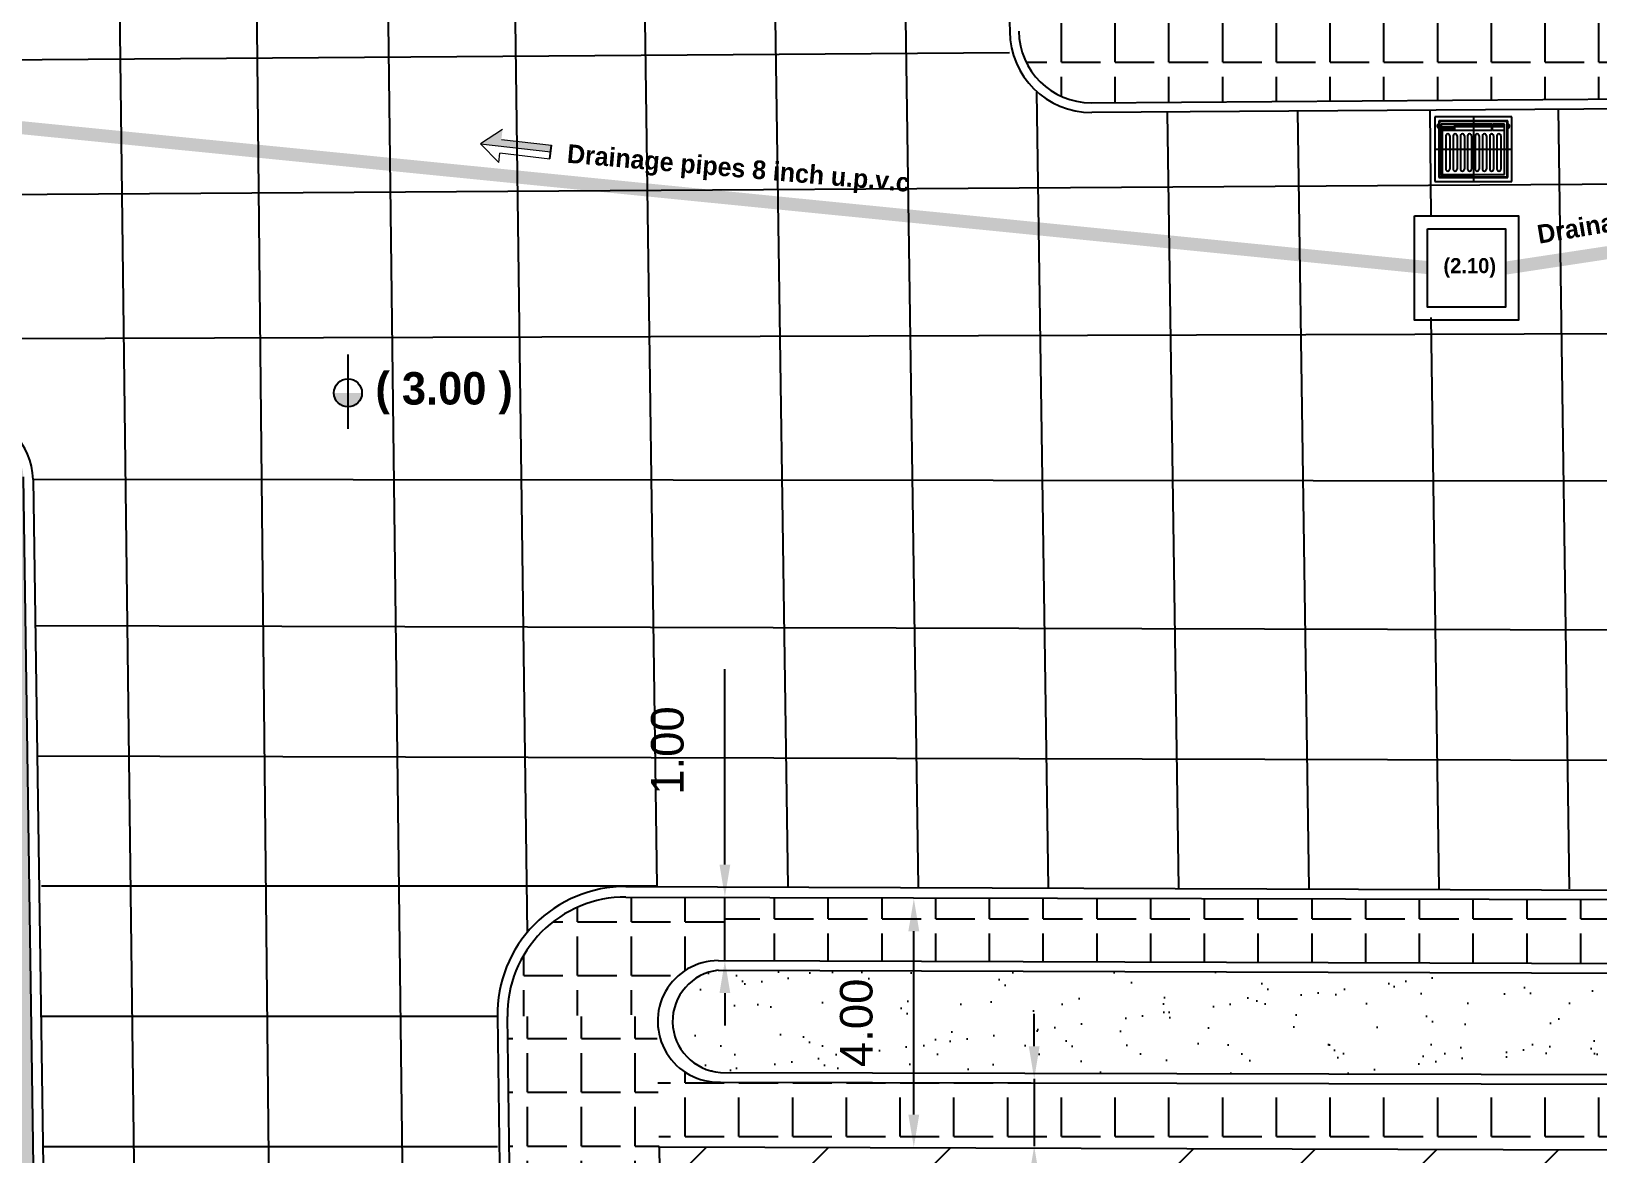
# Model space of a CAD drawing. Header units: inches. Extents: x 17 to 217, y 4 to 204.
# Drawn here: x 97.42 to 121.46, y 152.78 to 170.02 of the extents above; entities that cross this region are included whole.
import ezdxf

# ---------------------------------------------------------------- set-up
doc = ezdxf.new("R2010")
doc.units = ezdxf.units.IN
doc.header["$MEASUREMENT"] = 0
doc.layers.add('TEXT', color=6, linetype='Continuous')
doc.styles.add('Annotative', font='arial.ttf')
doc.styles.add('ROMANTIC', font='romab___.ttf')
doc.styles.get("Standard").update_dxf_attribs({"font": 'arial.ttf'})
doc.dimstyles.new('basem', dxfattribs={"dimtxt": 1.5, "dimasz": 0.5, "dimexe": 1.25, "dimexo": 0.625, "dimtad": 1, "dimzin": 1, "dimdsep": 46, "dimlunit": 6, "dimtxsty": 'Standard', "dimcen": 0.3, "dimse1": 1, "dimse2": 1, "dimadec": 0, "dimazin": 0, "dimtfac": 1, "dimtmove": 0, "dimatfit": 3, "dimfxl": 1, "dimtolj": 1, "dimtzin": 0, "dimarcsym": 0})
pattern_1 = [(45, (789.454197440889, 129.9865321180204), (-1.873832970144351, 1.873832970144351), []), (45, (791.328030407889, 129.9865321180204), (-1.873832970144351, 1.873832970144351), [1.325, -0.6625])]
pattern_2 = [(0, (-17.94239791815204, -42.48055593086104), (0, 0.8250000000000001), [0.6000000000000001, -0.225]), (90, (-17.94239791815204, -42.48055593086104), (-0.8250000000000001, 5.051668046482833e-17), [0.6000000000000001, -0.225])]

# ---------------------------------------------------------------- blocks, each defined once
blk = doc.blocks.new('uyt')
at = {"color": 5}
for p, q in [((2584.794430599639, -811.6409290947161), (2584.233767861001, -811.7147365706212)), ((2584.856785191352, -812.1145924428783), (2584.794430599639, -811.6409290947161)), ((2584.233767861001, -811.7147365706212), (2584.296122452714, -812.1883999187835)), ((2584.769248430877, -811.673746519606), (2584.26658528589, -811.7399187393829)), ((2584.26658528589, -811.7399187393829), (2584.321304621476, -812.1555824938936)), ((2584.765051402751, -811.6792160904214), (2584.272054856705, -811.7441157675108)), ((2584.272054856705, -811.7441157675108), (2584.325501649602, -812.1501129230782)), ((2584.656430600294, -811.713183529218), (2584.286683190759, -811.761858287035)), ((2584.286683190759, -811.7618582870351), (2584.335994219919, -812.13643899604)), ((2584.385894265555, -811.7684660580376), (2584.289228276135, -811.7811914849177)), ((2584.383349180179, -811.7491328601548), (2584.389711893619, -811.7974658548653)), ((2584.657066871638, -811.7180168286878), (2584.383985451523, -811.7539661596247)), ((2584.657703142982, -811.7228501281595), (2584.384621722867, -811.7587994590963)), ((2584.65897568567, -811.7325167271007), (2584.385894265555, -811.7684660580376)), ((2584.662793313734, -811.7615165239284), (2584.389711893619, -811.7974658548653)), ((2584.51409923032, -811.6778328326686), (2584.576453822033, -812.1514961808309)), ((2584.662793313734, -811.7615165239284), (2584.656430600294, -811.713183529218)), ((2584.748263290241, -811.7010943736822), (2584.661263899764, -811.7125472578742)), ((2584.667626613204, -811.7608802525847), (2584.661263899764, -811.7125472578742)), ((2584.748899561585, -811.7059276731519), (2584.661900171107, -811.7173805573441)), ((2584.749535832929, -811.7107609726235), (2584.662536442452, -811.7222138568156)), ((2584.750808375617, -811.7204275715649), (2584.663808985139, -811.7318804557568)), ((2584.754626003681, -811.7494273683926), (2584.667626613204, -811.7608802525847)), ((2584.796619912386, -812.0684251334824), (2584.748263290241, -811.7010943736822)), ((2584.796619912386, -812.0684251334824), (2584.754626003681, -811.7494273683926)), ((2584.818498195648, -812.0852132459887), (2584.765051402751, -811.6792160904214)), ((2584.823967766462, -812.0894102741164), (2584.769248430877, -811.673746519606)), ((2584.264945156857, -811.9515682447014), (2584.825607895496, -811.8777607687963)), ((2584.386530536899, -811.773299357511), (2584.289864547479, -811.7860247843912)), ((2584.387166808243, -811.7781326569808), (2584.290500818823, -811.7908580838609)), ((2584.387803079587, -811.7829659564524), (2584.291137090167, -811.7956913833326)), ((2584.388439350932, -811.7877992559239), (2584.291773361511, -811.8005246828042)), ((2584.389075622275, -811.7926325553937), (2584.292409632855, -811.8053579822739)), ((2584.389711893619, -811.7974658548653), (2584.300295853403, -811.8092368747299)), ((2584.300295853403, -811.8092368747299), (2584.342289762109, -812.1282346398197)), ((2584.300295853403, -811.8092368747299), (2584.342289762109, -812.1282346398197)), ((2584.331395109819, -811.844479349428), (2584.363208677019, -812.0861443229816)), ((2584.360394906645, -811.840661721364), (2584.392208473846, -812.0823266949175)), ((2584.384561404001, -811.8374803646437), (2584.416374971202, -812.0791453381973)), ((2584.413561200827, -811.8336627365796), (2584.445374768027, -812.0753277101334)), ((2584.437727698183, -811.8304813798595), (2584.469541265383, -812.0721463534131)), ((2584.466727495009, -811.8266637517955), (2584.498541062209, -812.068328725349)), ((2584.490893992365, -811.8234823950753), (2584.522707559565, -812.0651473686289)), ((2584.519893789191, -811.8196647670113), (2584.551707356391, -812.0613297405649)), ((2584.545208409402, -811.816332267645), (2584.577021976602, -812.0579972411984)), ((2584.574208206228, -811.8125146395809), (2584.606021773428, -812.0541796131345)), ((2584.598374703584, -811.8093332828606), (2584.630188270784, -812.0509982564143)), ((2584.62737450041, -811.8055156547966), (2584.65918806761, -812.0471806283502)), ((2584.651540997766, -811.8023342980765), (2584.683354564967, -812.04399927163)), ((2584.680540794592, -811.7985166700124), (2584.712354361792, -812.040181643566)), ((2584.704707291944, -811.7953353132928), (2584.736520859145, -812.0370002868464)), ((2584.733707088773, -811.7915176852283), (2584.765520655974, -812.0331826587818)), ((2584.296122452714, -812.1883999187835), (2584.856785191352, -812.1145924428783)), ((2584.321304621476, -812.1555824938936), (2584.823967766462, -812.0894102741164)), ((2584.325501649602, -812.1501129230782), (2584.818498195648, -812.0852132459887)), ((2584.335994219919, -812.13643899604), (2584.570409244265, -812.1055798358555)), ((2584.342289762109, -812.1282346398197), (2584.796619912386, -812.0684251334824)), ((2584.342289762109, -812.1282346398197), (2584.796619912386, -812.0684251334824))]:
    blk.add_line(p, q, dxfattribs=at)
for centre, radius, start, end in [((2584.273954404792, -811.7784833145212), 0.0151516549173673, 106.1263886039425, 268.8725719306622), ((2584.772110944721, -811.7129043589673), 0.0151516549173673, 286.1263886039426, 88.87257193066215), ((2584.345895008232, -811.8425705353959), 0.014625, 7.499480267302394, 187.4994802673024), ((2584.399061302414, -811.8355715506117), 0.014625, 7.499480267302394, 187.4994802673024), ((2584.452227596596, -811.8285725658276), 0.014625, 7.499480267302394, 187.4994802673024), ((2584.505393890778, -811.8215735810433), 0.014625, 7.499480267302394, 187.4994802673024), ((2584.559708307815, -811.8144234536129), 0.014625, 7.499480267302394, 187.4994802673024), ((2584.612874601997, -811.8074244688286), 0.014625, 7.499480267302394, 187.4994802673024), ((2584.666040896179, -811.8004254840445), 0.014625, 7.499480267302394, 187.4994802673024), ((2584.719207190361, -811.7934264992602), 0.014625, 7.499480267302394, 187.4994802673024), ((2584.377708575432, -812.0842355089495), 0.014625, 187.4994802673024, 7.499480267302394), ((2584.430874869614, -812.0772365241654), 0.014625, 187.4994802673024, 7.499480267302394), ((2584.484041163797, -812.0702375393811), 0.014625, 187.4994802673024, 7.499480267302394), ((2584.537207457978, -812.063238554597), 0.014625, 187.4994802673024, 7.499480267302394), ((2584.591521875015, -812.0560884271664), 0.014625, 187.4994802673024, 7.499480267302394), ((2584.644688169197, -812.0490894423823), 0.014625, 187.4994802673024, 7.499480267302394), ((2584.697854463379, -812.0420904575981), 0.014625, 187.4994802673024, 7.499480267302394), ((2584.751020757561, -812.0350914728139), 0.014625, 187.4994802673024, 7.499480267302394)]:
    blk.add_arc(centre, radius, start, end, dxfattribs=at)
blk = doc.blocks.new('*D67')
at = {"color": 0, "lineweight": -2, "transparency": 16777216}
blk.add_line((110.9674406465937, 153.3829918887531), (110.9674406465937, 156.1990904502393), dxfattribs=at)
at = {"color": 0, "transparency": 16777216}
for points in [[(110.8841073132604, 156.1990904502393), (111.050773979927, 156.1990904502393), (110.9674406465937, 156.6990904502393)], [(110.8841073132604, 153.3829918887531), (111.050773979927, 153.3829918887531), (110.9674406465937, 152.8829918887531)]]:
    blk.add_solid(points, dxfattribs=at)
at = {"layer": 'Defpoints', "color": 0, "transparency": 16777216}
for p in [(110.9674406465936, 156.6990904502393), (110.9674406465937, 156.6990904502393), (110.9674406465937, 152.8829918887531)]:
    blk.add_point(p, dxfattribs=at)
at = {"color": 0, "transparency": 16777216, "insert": (110.0871567055978, 154.7910411694961), "char_height": 1.5, "attachment_point": 5, "rotation": 90, "style": 'Annotative'}
blk.add_mtext('\\A1;{\\H0.33333x;4.00}', dxfattribs=at)
blk = doc.blocks.new('*D105')
at = {"color": 0, "lineweight": -2, "transparency": 16777216}
for p, q in [((108.0678063940143, 157.2226909964863), (108.0678063940143, 160.2226784964863)), ((108.0678063940143, 155.7484201537432), (108.0678063940143, 156.7226909964863)), ((108.0678063940143, 155.2484201537432), (108.0678063940143, 154.7484201537432))]:
    blk.add_line(p, q, dxfattribs=at)
at = {"color": 0, "transparency": 16777216}
for points in [[(107.9844730606809, 157.2226909964863), (108.1511397273476, 157.2226909964863), (108.0678063940143, 156.7226909964863)], [(107.9844730606809, 155.2484201537432), (108.1511397273476, 155.2484201537432), (108.0678063940143, 155.7484201537432)]]:
    blk.add_solid(points, dxfattribs=at)
at = {"layer": 'Defpoints', "color": 0, "transparency": 16777216}
for p in [(106.5492592468081, 156.7226909964863, 0.03403340714230907), (108.0678063940143, 156.7226909964863), (107.9795948527998, 155.7484201537432, -0.03738217212630835)]:
    blk.add_point(p, dxfattribs=at)
at = {"color": 0, "transparency": 16777216, "insert": (107.1875224530184, 158.9726847464863), "char_height": 1.5, "attachment_point": 5, "rotation": 90, "style": 'Annotative'}
blk.add_mtext('\\A1;{\\H0.33333x;1.00}', dxfattribs=at)
blk = doc.blocks.new('*D77')
at = {"color": 0, "lineweight": -2, "transparency": 16777216}
for p, q in [((112.8150851569891, 154.4311994266292), (112.8150851569891, 154.9311994266292)), ((112.8150851569891, 153.9311994266292), (112.8150851569891, 152.8972281831932)), ((112.8150851569891, 152.3972281831932), (112.8150851569891, 149.3972406831932))]:
    blk.add_line(p, q, dxfattribs=at)
at = {"color": 0, "transparency": 16777216}
for points in [[(112.7317518236558, 154.4311994266292), (112.8984184903224, 154.4311994266292), (112.8150851569891, 153.9311994266292)], [(112.7317518236558, 152.3972281831932), (112.8984184903224, 152.3972281831932), (112.8150851569891, 152.8972281831932)]]:
    blk.add_solid(points, dxfattribs=at)
at = {"layer": 'Defpoints', "color": 0, "transparency": 16777216}
for p in [(112.8150851569891, 153.9311994266292), (112.8150851569892, 152.8972281831932), (112.8150851569891, 152.8972281831932)]:
    blk.add_point(p, dxfattribs=at)
at = {"color": 0, "transparency": 16777216, "insert": (111.9348012159932, 150.6472344331932), "char_height": 1.5, "attachment_point": 5, "rotation": 90, "style": 'Annotative'}
blk.add_mtext('\\A1;{\\H0.33333x;1.00}', dxfattribs=at)

msp = doc.modelspace()

# ---------------------------------------------------------------- hatches: boundary and pattern name
at = {"linetype": 'ByBlock', "ltscale": 50}
h = msp.add_hatch(dxfattribs=at)
h.set_pattern_fill('ANSI33', color=256, scale=10.6)
h.set_pattern_definition(pattern_1)
h.paths.add_polyline_path([(65.63375687551508, 181.8994455333015), (65.75368349973661, 171.9001646789199), (89.05200789044494, 172.1795937133544), (88.93208126622477, 182.1788745677365)])
h.paths.add_polyline_path([(77.06854604691381, 176.8952323800906), (76.04272277931506, 177.9210556477003, 0.4142135623754328), (75.35884060090649, 177.9210556477012), (74.33301733330046, 176.8952323800897, 0.4142135623721862), (74.33301733330126, 176.2113502016958), (75.35884060090729, 175.1855269340888, 0.4142135623741342), (76.04272277931426, 175.1855269340898), (77.06854604691483, 176.2113502016967, 0.4142135623721861)], flags=16)
h.paths.add_polyline_path([(116.5863435197037, 170.2858796034104), (131.98595870538, 170.3945041009408), (131.901322642478, 182.3932980641773), (116.5010021029323, 182.3846710789973)])
h.paths.add_polyline_path([(123.0515029487349, 176.3088498329723), (124.0773262163409, 175.2830265653654, 0.4142135623741342), (124.7612083947478, 175.2830265653664), (125.7870316623484, 176.3088498329734, 0.4142135623706291), (125.7870316623492, 176.9927320113654), (124.7612083947486, 178.0185552789769, 0.4142135623754304), (124.0773262163401, 178.0185552789778), (123.051502948734, 176.9927320113663, 0.4142135623723156)], flags=16)
h.paths.add_polyline_path([(77.34578170450442, 85.46568895829358), (77.35175989461305, 78.03569136332561), (82.45175824378413, 78.03979483163647), (82.44578005367595, 85.4697924266058)])
h.paths.add_polyline_path([(81.59018692246417, 81.6333906839958), (79.88048147646697, 79.92368523798797), (78.17077603046067, 81.63339068399574), (79.88048147646697, 83.34309613001113)], flags=16)
h.paths.add_polyline_path([(74.616048186103, 175.7008191376862), (77.02017032327711, 175.7008191376862), (77.02017032327711, 177.5607800490065), (74.616048186103, 177.5607800490065)], flags=24)
h.paths.add_polyline_path([(123.2549993967709, 175.7643212255763), (125.6751787504457, 175.7643212255763), (125.6751787504457, 177.6724537863984), (123.2549993967709, 177.6724537863984)], flags=24)
h.paths.add_polyline_path([(78.82263691581687, 80.85555376582971), (81.10236701800437, 80.85555376582971), (81.10236701800437, 82.63242704310835), (78.82263691581687, 82.63242704310835)], flags=24)
h = msp.add_hatch()
h.set_pattern_fill('ANGLE', color=256, scale=3)
h.set_pattern_definition(pattern_2)
edge = h.paths.add_edge_path(flags=17)
edge.add_arc((113.7162348470591, 170.1250710811295), 1.138081806816282, 92.29233101327966, 176.4080259194277)
edge.add_line((112.5803887857322, 170.1963727218846), (113.6707137929826, 171.2622421468192))
h.paths.add_polyline_path([(113.6707137929826, 171.2622421468193), (112.5803887857322, 170.1963727218846), (112.5803887857322, 170.0174792462922), (113.6882518537361, 168.9214721928237)])
h = msp.add_hatch()
h.set_pattern_fill('ANGLE', color=256, scale=3)
h.set_pattern_definition(pattern_2)
h.paths.add_polyline_path([(116.5794009578823, 171.270121615789), (113.6707137929827, 171.2622421468193), (113.6882518537365, 168.9214721928237), (116.5863435197037, 170.2858796034104)])
h.paths.add_polyline_path([(131.8401082832798, 169.7449967442077), (131.8350057563177, 170.3927183550232), (116.5863435197037, 170.2858796034104), (113.6882518537365, 168.9214721928237), (131.1306606268097, 169.0473280962198)])
h = msp.add_hatch()
h.set_pattern_fill('ANGLE', color=256, scale=3)
h.set_pattern_definition(pattern_2)
h.paths.add_polyline_path([(112.5803887857322, 170.0174792462922, 0.4131455704077437), (113.6882518537361, 168.9214721928237)])
h = msp.add_hatch()
h.set_pattern_fill('ANGLE', color=256, scale=3)
h.set_pattern_definition([(0, (789.454197440889, 129.9865321180204), (0, 0.8250000000000001), [0.6000000000000001, -0.225]), (90, (789.454197440889, 129.9865321180204), (-0.8250000000000001, 5.051668046482833e-17), [0.6000000000000001, -0.225])])
h.paths.add_polyline_path([(131.2043898398204, 156.6660152983508), (108.0678063940139, 156.7226909964863), (108.0678063940139, 155.7484201537432), (131.2029534796034, 155.6749835295747)])
h.paths.add_polyline_path([(142.8895945038253, 156.6660152983508), (133.5692918651302, 156.6660152983508), (133.5692918651302, 156.6649027222531), (131.2043898398204, 156.6660152983508), (131.2043898398204, 154.9328939223141, -0.09908556048797268), (131.2043898398204, 154.5701286826155), (131.2043898398204, 152.8080477155789), (143.8494589462267, 152.7824577686012)])
h.paths.add_polyline_path([(133.4843352744552, 169.0473280962197), (131.1306606268107, 169.0473280962197), (131.2043898398204, 156.6660152983508), (133.5692842316764, 156.6660152983508)])
h.paths.add_polyline_path([(131.6632780789413, 167.7964086585346), (131.6569523213774, 168.5994088012719), (132.4584654105573, 168.5939669346503), (132.4637025080115, 167.7939851416735)], flags=16)
h.paths.add_polyline_path([(132.3127242486028, 167.9444350526081), (131.8127366673911, 167.9459312302299), (131.8091285010416, 168.4459160152677), (132.3091147071422, 168.4424876513793)], flags=0)
h.paths.add_polyline_path([(139.9173012209081, 169.1097509660771), (138.9699303839256, 169.1029798122971), (142.0430320262005, 156.6660152983508), (142.8895945038253, 156.6660152983508)])
h.paths.add_polyline_path([(131.6871742401268, 168.1062033501053), (132.4173286929022, 168.1062033501053), (132.4173286929022, 168.3536329945799), (131.6871742401268, 168.3536329945799)], flags=8)
at = {"lineweight": 0}
msp.add_hatch(color=256, dxfattribs=at).paths.add_polyline_path([(104.31459330942, 168.2912992835085), (104.6550438223491, 168.5118903818505), (104.6377062587435, 168.3569991875189), (105.4065271822411, 168.2709421220064), (105.3947943114475, 168.1661224130152)])
h = msp.add_hatch(color=256)
h.paths.add_polyline_path([(102.4978209818971, 164.4650963687374), (102.2827108658645, 164.4650963687374), (102.2827108658645, 164.2499862527058, 0.4142135623730102)])
h.paths.add_polyline_path([(102.2827108658645, 164.4650963687374), (102.067600749832, 164.4650963687374, 0.4142135623731336), (102.2827108658645, 164.2499862527058)])
h = msp.add_hatch()
h.set_pattern_fill('ANGLE', color=256, scale=3)
h.set_pattern_definition(pattern_2)
edge = h.paths.add_edge_path()
edge.add_line((97.98889219662811, 115.6969516578433), (96.98123916320736, 115.5757582255904))
edge.add_line((96.98123916320736, 115.5757582255904), (69.76629030616658, 115.1563591075911))
edge.add_line((69.76629030616658, 115.1563591075911), (70.77747334035217, 114.4548578006089))
edge.add_line((70.77747334035217, 114.4548578006089), (71.0238112064149, 114.4561073055953))
edge.add_line((71.0238112064149, 114.4561073055953), (71.02810436382157, 114.17555066059))
edge.add_line((71.02810436382157, 114.17555066059), (75.19359295708551, 114.2364683132165))
edge.add_line((75.19359295708551, 114.2364683132165), (75.18929966458035, 114.5170337868687))
edge.add_line((75.18929966458035, 114.5170337868686), (75.58893666556133, 114.5231491456786))
edge.add_line((75.58893666556133, 114.5231491456786), (75.59318675987441, 114.245406661884))
edge.add_line((75.59318675987441, 114.245406661884), (79.38887161030999, 114.3034893087184))
edge.add_line((79.38887161030999, 114.3034893087183), (79.38462151599691, 114.5812317925129))
edge.add_line((79.38462151599691, 114.581231792513), (79.78425851697779, 114.5873471513229))
edge.add_line((79.78425851697779, 114.5873471513229), (79.78850861129087, 114.3096046675283))
edge.add_line((79.78850861129087, 114.3096046675283), (83.76804271496889, 114.3705006278141))
edge.add_line((83.76804271496889, 114.3705006278141), (83.7637926206558, 114.6482431116087))
edge.add_line((83.7637926206558, 114.6482431116086), (84.16374579686595, 114.6543633086217))
edge.add_line((84.16374579686595, 114.6543633086217), (84.16799589117903, 114.3766208248271))
edge.add_line((84.16799589117903, 114.3766208248271), (88.14752999485694, 114.4375167851128))
edge.add_line((88.14752999485694, 114.4375167851128), (88.14327990054386, 114.7152592689075))
edge.add_line((88.14327990054386, 114.7152592689074), (88.54312524082758, 114.7213778157845))
edge.add_line((88.54312524082758, 114.7213778157845), (88.54737533514066, 114.4436353319899))
edge.add_line((88.54737533514066, 114.4436353319899), (92.5270172747451, 114.5045329424116))
edge.add_line((92.5270172747451, 114.5045329424116), (92.52276718043203, 114.7822754262062))
edge.add_line((92.52276718043203, 114.7822754262062), (92.92409736965425, 114.7884166946631))
edge.add_line((92.92409736965425, 114.7884166946632), (92.93491484887141, 114.081497430091))
edge.add_line((92.93491484887141, 114.0814974300911), (92.78493240775623, 114.0792023562106))
edge.add_line((92.78493240775623, 114.0792023562106), (92.82913263314282, 111.1907298944768))
edge.add_line((92.82913263314282, 111.1907298944768), (92.979115074258, 111.1930249683572))
edge.add_arc((93.13910389899348, 116.0532512498261), 4.86285882286554, 268.1146195545375, 355.7981974228676)
h.paths.add_polyline_path([(97.304258615719, 163.1775533876172), (96.31211669471276, 162.9254240652282), (96.98123916320736, 115.5757582255904), (97.98889219662811, 115.6969516578433)])
edge = h.paths.add_edge_path()
edge.add_line((96.4347650732945, 163.9777502729606), (96.43476507329439, 162.9565922397899))
edge.add_line((96.43476507329439, 162.9565922397899), (97.30333581656674, 163.1773188801137))
edge.add_arc((96.44966966640271, 163.1224526322565), 0.8554274961034427, 3.677417219746706, 90.9983470234142)
h.paths.add_polyline_path([(96.4347650732945, 163.9777502729606), (38.37245847443177, 163.3598005459642), (38.39194131750702, 162.2947267245233), (96.30663817506371, 162.9240318294829), (96.43476507329439, 162.9565922397899)])
h = msp.add_hatch()
h.set_pattern_fill('ANGLE', color=256, scale=3)
h.set_pattern_definition(pattern_2)
h.paths.add_polyline_path([(106.5492592468067, 156.7226909964863, 0.4192695745085162), (104.7289046268231, 154.8887017550891), (106.5492592468073, 154.911069101885)])
h = msp.add_hatch()
h.set_pattern_fill('ANGLE', color=256, scale=3)
h.set_pattern_definition(pattern_2)
h.paths.add_polyline_path([(108.0678063940139, 156.7226909964863), (106.5492592468067, 156.7225643963462), (106.549259246807, 155.7529819747385), (108.0678063940139, 155.7484201537432)])
edge = h.paths.add_edge_path()
edge.add_line((107.0433351368299, 155.7513261434751), (106.549259246807, 155.7528596703787))
edge.add_line((106.549259246807, 155.7528596703787), (106.5492592468073, 154.9171399886531))
edge.add_line((106.5492592468073, 154.9171399886531), (107.0420288906594, 154.9171399886531))
edge.add_arc((107.9700264840984, 154.8148512092357), 0.9336179774528535, 173.0163429994016, 173.7099494690083, ccw=False)
edge.add_line((107.0433351368299, 154.9283662951091), (107.0433351368299, 155.7513261434751))
h = msp.add_hatch()
h.set_pattern_fill('ANGLE', color=256, scale=3)
h.set_pattern_definition(pattern_2)
h.paths.add_polyline_path([(107.966253519994, 155.7484615629541), (107.0433351368299, 155.7513261434751), (107.0433351368299, 154.9283662951091, -0.3777927063701732)])
h = msp.add_hatch()
h.set_pattern_fill('AR-SAND', color=256, scale=0.5)
h.set_pattern_definition([(37.50000000000001, (-17.94239791815204, -42.48055593086104), (-0.03149667905480408, 0.9634118845065793), [0, -0.76, 0, -0.85, 0, -0.8125]), (7.499999999999999, (-17.94239791815204, -42.48055593086104), (0.8848883526338636, 1.41107303261487), [0, -0.41, 0, -0.685, 0, -0.2625]), (327.5, (-18.55739791815205, -42.48055593086104), (1.557070930875748, 0.002829526768482471), [0, -0.25, 0, -0.9, 0, -1.175]), (317.5, (-18.55739791815205, -42.48055593086104), (1.503063302286147, 0.4388377824671247), [0, -0.125, 0, -0.59, 0, -0.675])])
h.paths.add_polyline_path([(130.2597234329589, 155.5292695586524), (107.9668597043655, 155.5984627878241), (107.9989969245459, 154.0316828206781), (130.2740445227991, 153.9775552129705)])
edge = h.paths.add_edge_path()
edge.add_arc((108.0516012662103, 154.8164813988319), 0.7865596131471179, 96.18487908221806, 266.1652516997208)
edge.add_line((107.9989969245459, 154.0316828206781), (107.9668597043654, 155.5984627878241))
edge = h.paths.add_edge_path()
edge.add_line((130.2597234329589, 155.5292695586523), (130.2740445227991, 153.9775552129705))
edge.add_arc((130.2408095077269, 154.7531717391804), 0.776328256575007, 272.4536118819673, 448.6039470843756)
h = msp.add_hatch()
h.set_pattern_fill('ANGLE', color=256, scale=3)
h.set_pattern_definition([(0, (-15.41088426848745, -134.2007948027957), (0, 0.8250000000000001), [0.6000000000000001, -0.225]), (90, (-15.41088426848745, -134.2007948027957), (-0.8250000000000001, 5.051668046482833e-17), [0.6000000000000001, -0.225])])
edge = h.paths.add_edge_path()
edge.add_line((106.7877024920311, 105.347773520023), (105.4510742491789, 105.32936049386))
edge.add_arc((106.7101997322682, 105.6414959227751), 1.297237645209544, 193.9228679719638, 273.4251449651401)
edge.add_line((106.7877024920311, 104.3465755273924), (106.7877024920311, 105.347773520023))
h.paths.add_polyline_path([(120.4844060452706, 105.550305276295), (107.7708367447834, 105.3613169093794), (106.7877024920311, 105.347674411158), (106.7877024920311, 104.3465755273924), (120.497698440601, 104.5503758672892)])
h.paths.add_polyline_path([(107.0591016888869, 152.8829918887529), (107.0224850017862, 154.8887017550891), (104.7289046268231, 154.8887017550891), (105.4510742491789, 105.32936049386), (106.7877024920311, 105.347773520023), (106.8850200788756, 105.3491141405599), (107.7708232366476, 105.3622188310063)])
h = msp.add_hatch()
h.set_pattern_fill('ANGLE', color=256, scale=3)
h.set_pattern_definition(pattern_2)
h.paths.add_polyline_path([(107.0591016888869, 154.6102575991421), (107.0591016888869, 153.8816828206781), (107.9410560436546, 153.8816828206781, -0.3421973766752452)])
h = msp.add_hatch()
h.set_pattern_fill('ANGLE', color=256, scale=3)
h.set_pattern_definition(pattern_2)
h.paths.add_polyline_path([(131.2296793806285, 153.8252330527834), (107.040788831277, 153.8838613525101), (107.0591016888869, 152.8829918887529), (131.2355701310512, 152.8076292201284)])
at = {"linetype": 'ByBlock', "ltscale": 50}
h = msp.add_hatch(dxfattribs=at)
h.set_pattern_fill('ANSI33', color=256, scale=10.6)
h.set_pattern_definition(pattern_1)
h.paths.add_polyline_path([(107.7708367447834, 105.3613169093794), (140.1582236401221, 105.8427583687641), (139.4494593773277, 152.7824559762968), (107.0591016888869, 152.8829918887529)])
h.paths.add_polyline_path([(122.8120099096384, 131.2942577002997, -0.4142135623747263), (123.5779579494548, 131.2942577002976), (124.7268800091671, 130.1453356405726, -0.4142135623704297), (124.7268800091663, 129.3793876007746), (123.5779579494541, 128.2304655410541, -0.4142135623742543), (122.8120099096383, 128.2304655410529), (121.6630878499188, 129.3793876007734, -0.4142135623722828), (121.663087849918, 130.1453356405738)], flags=16)
h.paths.add_polyline_path([(121.4973948841965, 102.3072231051635), (121.6706080859852, 94.95926439632939), (134.2671087297006, 95.25620131368231), (134.0938955279119, 102.6041600225159)])
h.paths.add_polyline_path([(127.6360697011967, 100.1764971138434, -0.4142135623754306), (128.3199518796053, 100.1764971138425), (129.3457751472059, 99.15067384623097, -0.4142135623706302), (129.3457751472051, 98.46679166783892), (128.3199518796045, 97.44096840023198, -0.4142135623741342), (127.6360697011975, 97.44096840023107), (126.6102464335915, 98.46679166783801, -0.4142135623721821), (126.6102464335907, 99.15067384623188)], flags=16)
h.paths.add_polyline_path([(122.1561396501037, 128.7696985274621), (124.4474233589738, 128.7696985274621), (124.4474233589738, 130.5762063981856), (122.1561396501037, 130.5762063981856)], flags=24)
h.paths.add_polyline_path([(126.8856947119346, 97.91834773153533), (129.304981998026, 97.91834773153533), (129.304981998026, 99.82380408960728), (126.8856947119346, 99.82380408960728)], flags=24)

# ---------------------------------------------------------------- linework, layer by layer
for p, q in [((102.7497601948079, 182.3434971841655, -0.004519898205572637), (103.8880880837514, 89.2070833826142, 0.007033723229610322)), ((104.6880081372353, 182.3675336604467, 0.001767467078260032), (105.0330956856814, 156.1783993707689, 0.03571250616661159)), ((100.7677565000112, 181.0215460632165, -0.004519898205572637), (101.7246937265388, 89.99705503199709)), ((106.6877338399798, 180.8659226707977, 0.001441453800239453), (107.0257054750809, 156.8910759882338, 0.03468652571291797)), ((108.6880038832571, 180.7974705700631, 0.001168985371183595), (109.0330914317032, 156.8818073331062, 0.03511402445953515)), ((110.6880038832571, 180.7974705700631, 0.001168985371183595), (111.0330914317032, 156.8818073331062, 0.03511402445953515)), ((98.7750341046198, 170.4022425987874, 0.001662035050561117), (99.77626922972439, 89.95788011329563, 0.1056874841562335)), ((112.4373941478992, 170.159783254946, 0.04457097612712613), (112.4393808241469, 170.0168034650022, 0.05095037798775115)), ((112.4380590192148, 169.6858217244665, -0.01668573991302541), (30.23775997439981, 169.0983358228672, -0.07132724195579165)), ((113.0329538378432, 156.8644380330373, 0.01916721753991424), (112.8574220449905, 169.0853011324514, 0.00260979188284699)), ((113.6882518537361, 168.9214721928237, 0.07267878253515642), (131.1306606268107, 169.0473280962198, 0.0774386642125145)), ((130.980661047991, 168.8922650663657, 0.03862181068939907), (113.6983730817342, 168.7713431573891, 0.05095037798775115)), ((115.0329538378432, 156.8644380330373, 0.01916721753991424), (114.8619290392889, 168.7715154676704, 0.00303492411570172)), ((117.0329356597541, 156.856156676747, 0.02119974398696467), (116.8615393650368, 168.7890983931542, 0.005032408363263796)), ((118.9068884856318, 167.1800923656439, 0.01134430587475388), (118.8925408786621, 168.8021590059092)), ((121.032917481665, 156.8478753204566, 0.0232322704340151), (120.8615211869478, 168.8274451449277, 0.007064934810314227)), ((105.3822445199525, 168.0613973711957), (105.4065271822411, 168.2709421220064)), ((130.9686212640002, 167.7260963979026, 0.001931748360692764), (30.23448928287104, 167.0729065535843, -0.07369239398019634)), ((130.9889940496395, 165.3957652689965, 0.05775730568294019), (30.24232287423166, 165.1009364962675, -0.06799413237247354)), ((119.032917481665, 156.8478753204566, 0.0232322704340151), (118.9068884856318, 165.6222579097819, 0.01134430587475388)), ((102.2827108658645, 165.0540518065242, -0.03552432828481767), (102.2827108658645, 163.91347570331, -0.03552432828481767)), ((97.98889219662811, 115.6969516578433, 0.06811571452630955), (97.304258615719, 163.1775533876172, 0.03607257310255269)), ((97.4493427170292, 163.1375389950345, 0.01831537473868861), (98.14341012221513, 115.6969516578432, 0.07104865450323344)), ((131.0199302076538, 163.0972071746546, -0.01756627005913508), (97.4493427170292, 163.1375389950338, 0.01831537473869693)), ((131.035584516057, 160.7974388266771, 0.01107789635338929), (97.49558976917291, 160.8879114283208, 0.04633502569345571)), ((131.0492927613015, 158.7980163263519, 0.0359811831903572), (97.51046279769497, 158.8885597411282, 0.07126590837414343)), ((107.0257054750809, 156.8910759882338, 0.03468652571291797), (97.57911683425431, 156.888811660502, 0.06954049079513941)), ((106.5471842891369, 156.885847280499, 0.03571250616661159), (131.062890628056, 156.7980626208127, 0.03545800084289602)), ((106.5492592468073, 156.7226909964863, 0.03403340714230907), (131.2043898398204, 156.6660152983508, -0.03765505631670852)), ((107.9662535199996, 155.7484615629542, -0.03738217212630835), (107.9662535199997, 155.7484615629542, -0.03738217212630835)), ((107.9662535200001, 155.7484615629542, -0.03738217212630835), (130.2597234329589, 155.6792664522901, -0.03738217212630835)), ((107.9668597043653, 155.5984627878241, -0.03738217212630835), (130.2603296173241, 155.52926767716, -0.03738217212630835)), ((104.5763979368427, 154.888641362645, 0.03571250616661159), (97.56593615457615, 154.8889670194629, 0.0697388050240419)), ((104.5763970537594, 154.8887017550891, 0.03571250616661159), (105.301074249179, 105.32936049386, 0.03552432725161675)), ((105.4510742491789, 105.32936049386, 0.03552432725161675), (104.7289046268231, 154.8887017550891, 0.03403340714230907)), ((107.998996924546, 154.0316828206782, -0.03738217212630835), (130.2740445227991, 153.9775552129705, -0.2104581169916214)), ((107.998996924546, 153.8816828206781, 0.02155177108327233), (130.2740445227991, 153.8275552129704, -0.1515241737820407)), ((107.998996924546, 153.8816828206781, 0.02155177108327233), (107.998996924546, 153.8816828206781, 0.02155177108327233)), ((104.5763983131533, 152.8889660658383, 0.03422059193309013), (97.60835979525172, 152.8892897519693, 0.0680409832887578))]:
    msp.add_line(p, q)
at = {"lineweight": 0}
for p, q in [((104.656753418415, 168.5092291902138), (104.31459330942, 168.2912992835085)), ((104.31459330942, 168.2912992835085), (105.3947943114335, 168.1661224130121)), ((104.5978461205075, 168.0008946874118), (104.31459330942, 168.2912992835085)), ((104.6377062587435, 168.3569991875189), (105.4065271822411, 168.2709421220064)), ((104.5978461205075, 168.0008946874118), (104.6142405171527, 168.1473597695415)), ((104.6141179515934, 168.1534463033512), (105.3822445199525, 168.0613973711957))]:
    msp.add_line(p, q, dxfattribs=at)
at = {"const_width": 0.2}
for points in [[(118.8493626448622, 166.3898777270122), (93.99382926207414, 168.8641282018725)], [(120.049362644862, 166.3813215935918), (131.7949886783113, 168.1625437381398)]]:
    msp.add_lwpolyline(points, dxfattribs=at)
for points in [[(118.6493626448624, 167.1831165965623), (120.2493626448618, 167.1831165965623), (120.2493626448618, 165.5831165965624), (118.6493626448624, 165.5831165965624)], [(118.8493626448622, 166.9831165965625), (120.049362644862, 166.9831165965625), (120.049362644862, 165.7831165965626), (118.8493626448622, 165.7831165965626)]]:
    msp.add_lwpolyline(points, close=True)
at = {"elevation": 0.03552432725161675}
msp.add_lwpolyline([(139.4494593773277, 152.7824559762968), (107.0591016888869, 152.8829918887529), (107.7708367447834, 105.3613169093794), (140.1582236401221, 105.8427583687641), (139.4494593502648, 152.7824577686012)], dxfattribs=at)
msp.add_circle((102.2827108658645, 164.4650963687374, -0.03552432828481767), 0.2151101160319842)
for centre, radius, start, end in [((113.6938497484404, 170.0258364480272, 0.05095037798775115), 1.254501445515439, 180.4125593301726, 270.2065908090968), ((113.6843264695564, 170.0254315399469, 0.07267878253515642), 1.103966325909205, 180.4127270854963, 270.2037276093598), ((96.44795297427396, 163.1228520714134, 0.01831537473868861), 1.001497440146924, 0.8402706477170834, 90.75450308254023), ((106.5445848798416, 154.9174512093463, 0.03571250616661159), 1.968397787505897, 89.92433682556876, 180.8368638558825), ((106.5404100502419, 154.911069101885, 0.03403340714230907), 1.811643507227197, 89.72013057232196, 180.7074168434894), ((107.9700264840998, 154.8148512092372, -0.03738217212630835), 0.9336179774541497, 90.23154599934675, 271.778190332375), ((108.0514726617396, 154.8164787609438, -0.03738217212630835), 0.7865483906610801, 96.17554477038559, 266.1745860115721)]:
    msp.add_arc(centre, radius, start, end)
at = {"layer": 'TEXT', "linetype": 'Continuous'}
msp.add_point((107.0591016888869, 152.8829918887529, 0.03552432725161675), dxfattribs=at)

# ---------------------------------------------------------------- block references
at = {"lineweight": 0, "xscale": 2.085128145679648, "yscale": 2.085128145679648, "zscale": 2.085128145679648, "rotation": 352.5005197326955}
msp.add_blockref('uyt', (-5002.495935025132, 2550.04333485861), dxfattribs=at)

# ---------------------------------------------------------------- texts
at = {"style": 'ROMANTIC'}
for s, height, rotation, p in [('Drainage pipes 8 inch u.p.v.c', 0.2862857613120828, 355.1100083919181, (105.6364867094752, 168.0007252883163, 0.07104865656963577)), ('Drainage pipes 6 inch u.p.v.c', 0.2862857613120827, 9.585513082277124, (120.5631494707491, 166.7544845460681, 0.07104865656963577))]:
    msp.add_text(s, height=height, rotation=rotation, dxfattribs=at).set_placement(p)
for s, height, p in [('  (2.10)  ', 0.231070194855294, (118.924374038768, 166.3034156616709, 0.04051659445432981)), (' ( 3.00 )  ', 0.4981643139647682, (102.5192068724998, 164.2866170265326, -0.03552432828481767))]:
    msp.add_text(s, height=height, dxfattribs=at).set_placement(p)

# ---------------------------------------------------------------- dimensions: what is measured, and where the dimension line sits
for base, p1, p2, text, picture, middle in [((108.0678063940143, 156.7226909964863), (107.9795948527997, 155.7484201537432, -0.03738217212630835), (106.549259246808, 156.7226909964863, 0.03403340714230907), '{\\H0.33333x;1.00}', '*D105', (107.1875224530184, 158.9726847464863)), ((110.9674406465937, 156.6990904502393), (110.9674406465936, 152.882991888753), (110.9674406465935, 156.6990904502392), '{\\H0.33333x;4.00}', '*D67', (110.0871567055978, 154.7910411694961)), ((112.8150851569891, 152.8972281831932), (112.815085156989, 153.9311994266292), (112.8150851569891, 152.8972281831932), '{\\H0.33333x;1.00}', '*D77', (111.9348012159932, 150.6472344331932))]:
    dim = msp.add_linear_dim(base=base, p1=p1, p2=p2, angle=90, text=text, dimstyle='basem', override={"dimtxsty": 'Annotative'})
    dim.commit()
    dim.dimension.update_dxf_attribs({"geometry": picture, "text_midpoint": middle})

doc.saveas('drawing.dxf')
